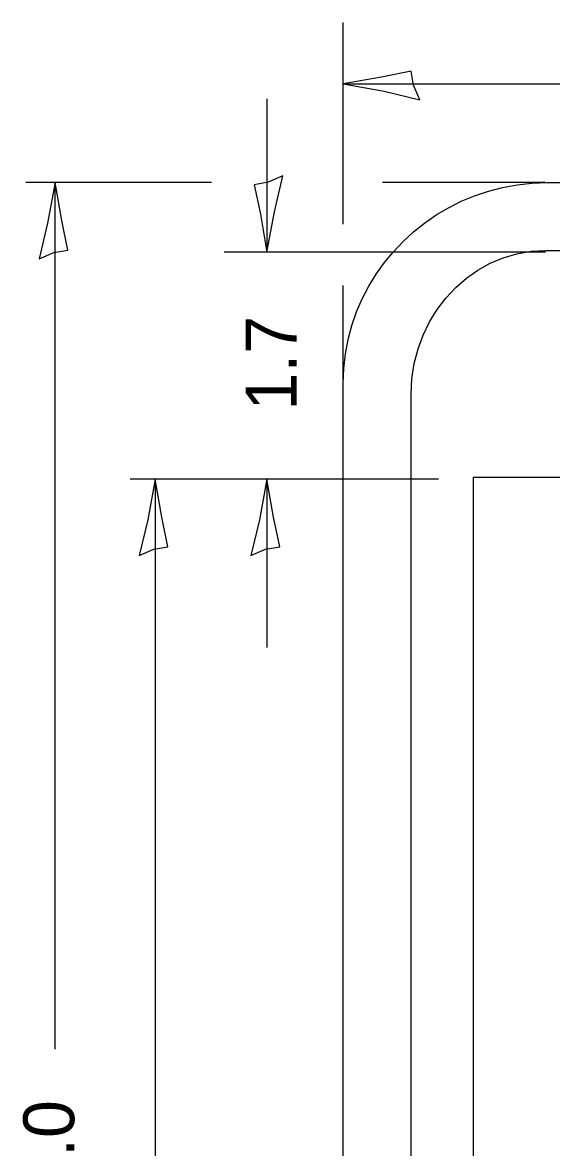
# Model space of a CAD drawing. Extents: x 2147164 to 2147844, y 2147261 to 2147701.
# Drawn here: x 2147588.1 to 2147622, y 2147503.2 to 2147575.4 of the extents above; entities that cross this region are included whole.
import ezdxf

# ---------------------------------------------------------------- set-up
doc = ezdxf.new("R2010")
doc.units = 0
doc.layers.add('Design_EX_Roadway Dimensions', color=7, linetype='Continuous')
doc.layers.add('Topo_Advertising Sign', color=7, linetype='Continuous')

msp = doc.modelspace()

# ---------------------------------------------------------------- linework, layer by layer
at = {"layer": 'Design_EX_Roadway Dimensions'}
for p, q in [((2147608.652, 2147562.472), (2147608.652, 2147575.424)), ((2147608.652, 2147571.491), (2147654.076, 2147571.491)), ((2147603.75, 2147570.525), (2147603.75, 2147560.667)), ((2147600.183, 2147565.15), (2147588.268, 2147565.15)), ((2147590.141, 2147565.15), (2147590.141, 2147509.495)), ((2147621.647, 2147565.15), (2147611.177, 2147565.15)), ((2147621.647, 2147560.667), (2147600.996, 2147560.667)), ((2147608.652, 2147552.254), (2147608.652, 2147558.539)), ((2147614.766, 2147546.101), (2147594.972, 2147546.101)), ((2147596.57, 2147546.101), (2147596.57, 2147497.493)), ((2147603.75, 2147546.101), (2147603.75, 2147535.295))]:
    msp.add_line(p, q, dxfattribs=at)
for points in [[(2147613.563, 2147570.462), (2147613.152, 2147571.403), (2147613.005, 2147572.301), (2147611.112, 2147571.909), (2147608.652, 2147571.491), (2147611.269, 2147571.011)], [(2147589.115, 2147560.247), (2147590.057, 2147560.649), (2147590.965, 2147560.797), (2147590.572, 2147562.699), (2147590.144, 2147565.149), (2147589.664, 2147562.533)], [(2147604.779, 2147565.568), (2147603.838, 2147565.167), (2147602.931, 2147565.01), (2147603.332, 2147563.118), (2147603.75, 2147560.666), (2147604.23, 2147563.274)], [(2147595.544, 2147541.199), (2147596.485, 2147541.6), (2147597.393, 2147541.749), (2147597, 2147543.65), (2147596.572, 2147546.1), (2147596.093, 2147543.484)], [(2147602.721, 2147541.199), (2147603.663, 2147541.6), (2147604.571, 2147541.749), (2147604.178, 2147543.65), (2147603.75, 2147546.1), (2147603.271, 2147543.484)]]:
    msp.add_lwpolyline(points, close=True, dxfattribs=at)
at = {"layer": 'Topo_Advertising Sign'}
for points in [[(2147608.652, 2147421.05), (2147608.652, 2147552.254), (2147608.688, 2147553.213), (2147608.794, 2147554.153), (2147608.969, 2147555.072), (2147609.208, 2147555.968), (2147609.51, 2147556.837), (2147609.873, 2147557.678), (2147610.292, 2147558.487), (2147610.767, 2147559.263), (2147611.294, 2147560.002), (2147611.871, 2147560.703), (2147612.495, 2147561.362), (2147613.163, 2147561.977), (2147613.874, 2147562.545), (2147614.624, 2147563.065), (2147615.411, 2147563.533), (2147616.232, 2147563.946), (2147617.085, 2147564.304), (2147617.967, 2147564.601), (2147618.876, 2147564.838), (2147619.808, 2147565.009), (2147620.762, 2147565.114), (2147621.735, 2147565.15), (2147700.232, 2147565.15)], [(2147613.013, 2147421.755), (2147613.013, 2147551.549), (2147613.064, 2147552.552), (2147613.213, 2147553.525), (2147613.455, 2147554.461), (2147613.784, 2147555.356), (2147614.196, 2147556.203), (2147614.684, 2147556.997), (2147615.244, 2147557.731), (2147615.87, 2147558.401), (2147616.556, 2147559), (2147617.298, 2147559.523), (2147618.09, 2147559.963), (2147618.926, 2147560.316), (2147619.801, 2147560.575), (2147620.71, 2147560.734), (2147621.647, 2147560.789), (2147700.32, 2147560.789)]]:
    msp.add_lwpolyline(points, dxfattribs=at)
msp.add_lwpolyline([(2147617.009, 2147546.222), (2147704.229, 2147546.222), (2147704.229, 2147432.836), (2147617.009, 2147432.836)], close=True, dxfattribs=at)

# ---------------------------------------------------------------- texts
at = {"layer": 'Design_EX_Roadway Dimensions'}
for s, p in [('1.7', (2147605.652, 2147550.505)), ('18.0', (2147591.375, 2147497.711))]:
    msp.add_text(s, height=3.2707, rotation=90, dxfattribs=at).set_placement(p)

doc.saveas('drawing.dxf')
